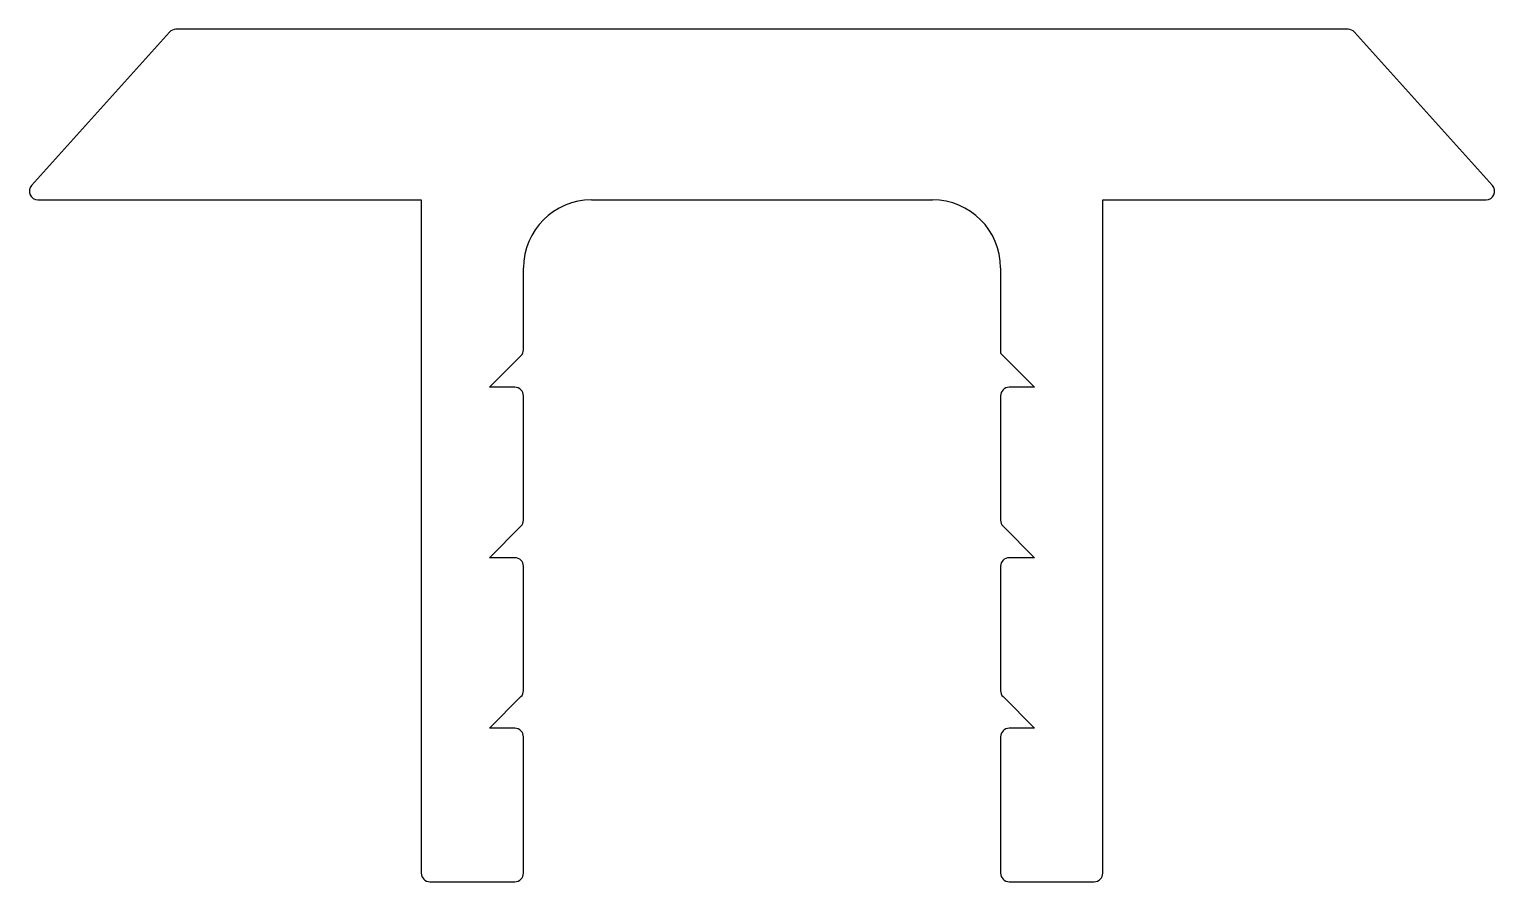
# Model space of a CAD drawing. Extents: x 3487.9 to 3530.9, y 1722.1 to 1747.1.
import ezdxf

# ---------------------------------------------------------------- set-up
doc = ezdxf.new("R2010")
doc.units = 0
doc.layers.get('0').update_dxf_attribs({"linetype": 'CONTINUOUS'})

msp = doc.modelspace()

# ---------------------------------------------------------------- linework, layer by layer
for p, q in [((3492.02, 1746.99), (3487.97, 1742.49)), ((3526.606, 1747.073), (3492.206, 1747.073)), ((3530.841, 1742.49), (3526.791, 1746.99)), ((3488.156, 1742.073), (3499.406, 1742.073)), ((3499.406, 1742.073), (3499.406, 1722.323)), ((3504.406, 1742.073), (3514.406, 1742.073)), ((3519.406, 1722.323), (3519.406, 1742.073)), ((3519.406, 1742.073), (3530.656, 1742.073)), ((3502.406, 1737.677), (3502.406, 1740.073)), ((3516.406, 1740.073), (3516.406, 1737.573)), ((3501.406, 1736.573), (3502.332, 1737.5)), ((3516.406, 1737.573), (3517.406, 1736.573)), ((3502.156, 1736.573), (3501.406, 1736.573)), ((3517.406, 1736.573), (3516.656, 1736.573)), ((3502.406, 1732.677), (3502.406, 1736.323)), ((3516.406, 1736.323), (3516.406, 1732.677)), ((3501.406, 1731.573), (3502.332, 1732.5)), ((3516.479, 1732.5), (3517.406, 1731.573)), ((3502.156, 1731.573), (3501.406, 1731.573)), ((3502.406, 1727.677), (3502.406, 1731.323)), ((3516.406, 1731.323), (3516.406, 1727.677)), ((3517.406, 1731.573), (3516.656, 1731.573)), ((3501.406, 1726.573), (3502.332, 1727.5)), ((3516.479, 1727.5), (3517.406, 1726.573)), ((3502.156, 1726.573), (3501.406, 1726.573)), ((3517.406, 1726.573), (3516.656, 1726.573)), ((3502.406, 1722.323), (3502.406, 1726.323)), ((3516.406, 1726.323), (3516.406, 1722.323)), ((3499.656, 1722.073), (3502.156, 1722.073)), ((3516.656, 1722.073), (3519.156, 1722.073))]:
    msp.add_line(p, q)
for centre, radius, start, end in [((3492.206, 1746.823), 0.25, 90, 138.0128), ((3526.606, 1746.823), 0.25, 41.9872, 90), ((3488.156, 1742.323), 0.25, 138.0128, 270), ((3530.656, 1742.323), 0.25, 270, 41.9872), ((3504.406, 1740.073), 2, 90, 180), ((3514.406, 1740.073), 2, 0, 90), ((3502.156, 1737.677), 0.25, 315, 0), ((3502.156, 1736.323), 0.25, 0, 90), ((3516.656, 1736.323), 0.25, 90, 180), ((3502.156, 1732.677), 0.25, 315, 0), ((3516.656, 1732.677), 0.25, 180, 225), ((3502.156, 1731.323), 0.25, 0, 90), ((3516.656, 1731.323), 0.25, 90, 180), ((3502.156, 1727.677), 0.25, 315, 0), ((3516.656, 1727.677), 0.25, 180, 225), ((3502.156, 1726.323), 0.25, 0, 90), ((3516.656, 1726.323), 0.25, 90, 180), ((3499.656, 1722.323), 0.25, 180, 270), ((3502.156, 1722.323), 0.25, 270, 360), ((3516.656, 1722.323), 0.25, 180, 270), ((3519.156, 1722.323), 0.25, 270, 360)]:
    msp.add_arc(centre, radius, start, end)

doc.saveas('drawing.dxf')
